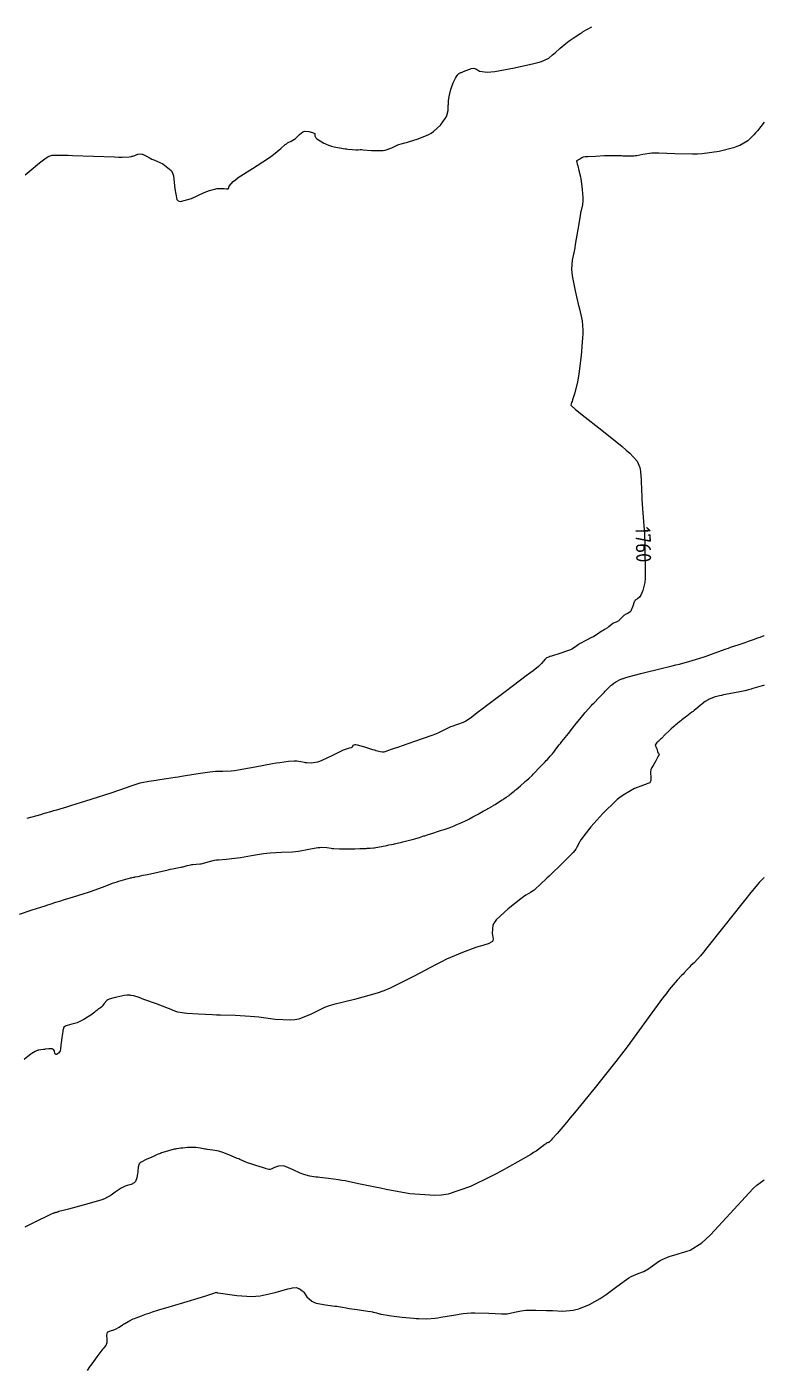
# Model space of a CAD drawing. Header units: millimetres. Extents: x 837477 to 838477, y 1189014 to 1191014.
# Drawn here: x 838292.8 to 838476.5, y 1190321.9 to 1190655.8 of the extents above; entities that cross this region are included whole.
import ezdxf

# ---------------------------------------------------------------- set-up
doc = ezdxf.new("R2010")
doc.units = ezdxf.units.MM
doc.header["$LTSCALE"] = 0.3
doc.layers.add('COTAS 10', color=252, linetype='Continuous', lineweight=9)
doc.styles.get("Standard").update_dxf_attribs({"font": 'isocp2.shx', "bigfont": '@extfont2.shx'})

msp = doc.modelspace()

# ---------------------------------------------------------------- linework, layer by layer
at = {"layer": 'COTAS 10'}
for points in [[(838292.394, 1190618.927), (838293.344, 1190619.765), (838295.949, 1190621.948), (838297.624, 1190623.168), (838297.988, 1190623.399), (838298.309, 1190623.582), (838299.107, 1190623.855), (838299.638, 1190623.838), (838299.79, 1190623.839), (838299.944, 1190623.842), (838300.518, 1190623.873), (838302.238, 1190623.86), (838303.114, 1190623.836), (838304.164, 1190623.803), (838309.401, 1190623.608), (838314.641, 1190623.422), (838315.693, 1190623.395), (838316.571, 1190623.378), (838318.302, 1190623.405), (838318.879, 1190623.524), (838319.03, 1190623.566), (838319.178, 1190623.612), (838319.679, 1190623.809), (838320.158, 1190624.001), (838320.291, 1190624.043), (838320.424, 1190624.081), (838320.907, 1190624.176), (838321.438, 1190624.139), (838321.601, 1190624.092), (838321.771, 1190624.03), (838322.446, 1190623.674), (838323.535, 1190623.089), (838323.966, 1190622.882), (838324.453, 1190622.656), (838326.681, 1190621.676), (838328.716, 1190620.055), (838329.081, 1190619.424), (838329.36, 1190618.714), (838329.652, 1190615.49), (838330.127, 1190612.84), (838330.522, 1190612.492), (838331.031, 1190612.31), (838333.821, 1190613.042), (838336.948, 1190614.529), (838337.67, 1190614.823), (838338.33, 1190615.065), (838340.192, 1190615.511), (838341.44, 1190615.566), (838341.712, 1190615.561), (838341.952, 1190615.547), (838342.551, 1190615.422), (838342.892, 1190615.424), (838342.968, 1190615.49), (838343.037, 1190615.584), (838343.22, 1190616.157), (838344.183, 1190617.293), (838344.744, 1190617.743), (838345.432, 1190618.25), (838348.98, 1190620.568), (838352.732, 1190622.966), (838353.549, 1190623.523), (838354.269, 1190624.035), (838356.071, 1190625.499), (838357.18, 1190626.494), (838357.465, 1190626.711), (838357.74, 1190626.901), (838358.65, 1190627.377), (838359.479, 1190627.81), (838359.702, 1190627.974), (838359.922, 1190628.158), (838360.693, 1190628.982), (838361.515, 1190629.679), (838361.767, 1190629.783), (838362.03, 1190629.848), (838363.069, 1190629.761), (838363.968, 1190629.475), (838364.143, 1190629.414), (838364.285, 1190629.362), (838364.533, 1190629.242), (838364.562, 1190629.109), (838364.568, 1190629.05), (838364.572, 1190628.98), (838364.578, 1190628.644), (838364.771, 1190628.209), (838364.893, 1190628.076), (838365.045, 1190627.938), (838365.843, 1190627.395), (838366.766, 1190626.882), (838366.998, 1190626.763), (838367.218, 1190626.655), (838367.926, 1190626.344), (838368.735, 1190626.096), (838369.02, 1190626.026), (838369.33, 1190625.957), (838370.668, 1190625.701), (838372.084, 1190625.471), (838372.444, 1190625.418), (838372.79, 1190625.369), (838373.921, 1190625.229), (838374.769, 1190625.16), (838374.936, 1190625.156), (838375.073, 1190625.158), (838375.323, 1190625.219), (838375.871, 1190625.255), (838376.197, 1190625.241), (838376.597, 1190625.216), (838378.672, 1190625.042), (838381.007, 1190624.992), (838381.573, 1190625.046), (838382.103, 1190625.129), (838383.724, 1190625.675), (838384.929, 1190626.278), (838385.197, 1190626.396), (838385.435, 1190626.494), (838386.059, 1190626.674), (838386.977, 1190626.887), (838387.401, 1190627.006), (838387.899, 1190627.151), (838390.312, 1190627.892), (838392.924, 1190628.971), (838393.547, 1190629.329), (838394.128, 1190629.713), (838395.864, 1190631.317), (838397.038, 1190632.953), (838397.264, 1190633.358), (838397.447, 1190633.742), (838397.75, 1190634.957), (838397.785, 1190636.002), (838397.799, 1190636.279), (838397.815, 1190636.551), (838397.89, 1190637.49), (838397.997, 1190638.369), (838398.034, 1190638.603), (838398.073, 1190638.833), (838398.242, 1190639.633), (838398.476, 1190640.442), (838398.557, 1190640.679), (838398.645, 1190640.921), (838399.019, 1190641.841), (838399.399, 1190642.672), (838399.49, 1190642.857), (838399.576, 1190643.024), (838399.834, 1190643.463), (838400.035, 1190643.742), (838400.084, 1190643.807), (838400.131, 1190643.867), (838400.275, 1190644.039), (838400.404, 1190644.161), (838400.44, 1190644.189), (838400.477, 1190644.215), (838400.611, 1190644.287), (838400.935, 1190644.419), (838401.091, 1190644.483), (838401.275, 1190644.558), (838402.181, 1190644.928), (838403.126, 1190645.293), (838403.334, 1190645.365), (838403.52, 1190645.424), (838404.001, 1190645.535), (838404.451, 1190645.44), (838404.617, 1190645.37), (838404.801, 1190645.281), (838405.616, 1190644.8), (838407.51, 1190644.55), (838408.374, 1190644.607), (838409.386, 1190644.719), (838414.266, 1190645.576), (838419.131, 1190646.688), (838420.133, 1190646.96), (838420.985, 1190647.217), (838422.816, 1190648.013), (838423.773, 1190648.818), (838424.075, 1190649.08), (838424.392, 1190649.359), (838425.668, 1190650.509), (838427.081, 1190651.715), (838427.485, 1190652.03), (838427.894, 1190652.337), (838429.415, 1190653.378), (838430.809, 1190654.252), (838431.137, 1190654.453), (838431.441, 1190654.637), (838432.328, 1190655.157), (838433.565, 1190655.844)], [(838476.514, 1190632.092), (838474.82, 1190629.919), (838474.365, 1190629.389), (838473.92, 1190628.897), (838472.397, 1190627.422), (838470.417, 1190626.269), (838469.684, 1190625.979), (838468.871, 1190625.701), (838465.268, 1190624.803), (838461.063, 1190624.208), (838459.871, 1190624.122), (838458.666, 1190624.07), (838454.215, 1190624.166), (838450.246, 1190624.341), (838449.345, 1190624.339), (838448.531, 1190624.315), (838446.308, 1190624.045), (838444.761, 1190623.723), (838444.373, 1190623.666), (838444.002, 1190623.623), (838442.809, 1190623.584), (838441.643, 1190623.631), (838441.289, 1190623.642), (838440.923, 1190623.652), (838439.486, 1190623.684), (838437.796, 1190623.679), (838437.269, 1190623.667), (838436.716, 1190623.651), (838434.508, 1190623.553), (838432.595, 1190623.448), (838432.23, 1190623.428), (838431.935, 1190623.412), (838431.461, 1190623.383), (838431.444, 1190623.377), (838431.437, 1190623.375), (838431.429, 1190623.373), (838431.392, 1190623.363), (838431.235, 1190623.284), (838431.151, 1190623.238), (838431.05, 1190623.181), (838430.541, 1190622.888), (838430.043, 1190622.595), (838429.949, 1190622.538), (838429.874, 1190622.492), (838429.761, 1190622.412), (838429.778, 1190622.354), (838429.785, 1190622.322), (838429.793, 1190622.283), (838429.83, 1190622.083), (838429.938, 1190621.614), (838429.991, 1190621.405), (838430.054, 1190621.162), (838430.363, 1190619.998), (838430.717, 1190618.428), (838430.808, 1190617.929), (838430.895, 1190617.402), (838431.185, 1190615.266), (838431.353, 1190613.27), (838431.363, 1190612.831), (838431.357, 1190612.442), (838431.206, 1190611.445), (838430.876, 1190610.091), (838430.757, 1190609.476), (838430.626, 1190608.757), (838430.057, 1190605.292), (838429.451, 1190601.605), (838429.297, 1190600.746), (838429.15, 1190599.957), (838428.671, 1190597.691), (838428.516, 1190595.423), (838428.573, 1190594.632), (838428.674, 1190593.771), (838429.399, 1190590.073), (838430.277, 1190586.397), (838430.475, 1190585.549), (838430.653, 1190584.775), (838431.129, 1190582.595), (838431.302, 1190580.229), (838431.288, 1190579.338), (838431.247, 1190578.345), (838430.875, 1190573.905), (838430.301, 1190569.375), (838430.132, 1190568.325), (838429.959, 1190567.363), (838429.3, 1190564.629), (838428.74, 1190562.851), (838428.629, 1190562.492), (838428.537, 1190562.192), (838428.367, 1190561.59), (838429.522, 1190560.488), (838430.267, 1190559.872), (838431.195, 1190559.122), (838436.081, 1190555.291), (838441.129, 1190551.242), (838442.161, 1190550.354), (838443.033, 1190549.568), (838444.86, 1190547.573), (838445.495, 1190546.049), (838445.616, 1190545.561), (838445.713, 1190545.043), (838445.868, 1190542.934), (838445.944, 1190540.116), (838445.991, 1190539.152), (838446.05, 1190538.109), (838446.217, 1190535.73), (838446.36, 1190533.675), (838446.662, 1190529.456), (838446.716, 1190528.547), (838446.757, 1190527.751), (838446.798, 1190525.813), (838446.774, 1190524.473), (838446.775, 1190524.054), (838446.779, 1190523.614), (838446.818, 1190521.854), (838446.86, 1190520.162), (838446.865, 1190519.765), (838446.868, 1190519.4), (838446.856, 1190518.342), (838446.744, 1190517.372), (838446.684, 1190517.062), (838446.611, 1190516.735), (838446.242, 1190515.404), (838445.763, 1190514.205), (838445.621, 1190513.961), (838445.475, 1190513.755), (838444.913, 1190513.329), (838444.381, 1190512.942), (838444.253, 1190512.762), (838444.134, 1190512.549), (838443.775, 1190511.515), (838443.397, 1190510.477), (838443.265, 1190510.261), (838443.122, 1190510.077), (838442.508, 1190509.672), (838441.848, 1190509.376), (838441.676, 1190509.261), (838441.509, 1190509.131), (838440.944, 1190508.54), (838440.416, 1190507.965), (838440.271, 1190507.844), (838440.128, 1190507.741), (838439.617, 1190507.51), (838439.112, 1190507.322), (838438.972, 1190507.247), (838438.832, 1190507.161), (838438.325, 1190506.766), (838437.8, 1190506.325), (838437.648, 1190506.21), (838437.493, 1190506.098), (838436.911, 1190505.718), (838436.355, 1190505.386), (838436.217, 1190505.305), (838436.086, 1190505.227), (838435.67, 1190504.983), (838435.294, 1190504.751), (838435.189, 1190504.681), (838435.084, 1190504.609), (838434.698, 1190504.328), (838434.063, 1190503.932), (838433.801, 1190503.787), (838433.501, 1190503.628), (838432.105, 1190502.924), (838430.7, 1190502.188), (838430.395, 1190502.008), (838430.126, 1190501.839), (838429.457, 1190501.312), (838428.604, 1190500.784), (838428.22, 1190500.612), (838427.771, 1190500.431), (838425.613, 1190499.684), (838423.535, 1190499.026), (838423.137, 1190498.899), (838422.816, 1190498.796), (838422.295, 1190498.626), (838422.215, 1190498.548), (838422.171, 1190498.503), (838422.117, 1190498.448), (838421.846, 1190498.165), (838421.516, 1190497.807), (838421.425, 1190497.705), (838421.334, 1190497.601), (838421.007, 1190497.216), (838420.7, 1190496.859), (838420.622, 1190496.774), (838420.546, 1190496.694), (838420.296, 1190496.453), (838418.932, 1190495.403), (838418.155, 1190494.814), (838417.203, 1190494.095), (838412.323, 1190490.419), (838407.285, 1190486.618), (838406.235, 1190485.82), (838405.335, 1190485.133), (838403.328, 1190483.571), (838402.202, 1190482.812), (838401.856, 1190482.631), (838401.496, 1190482.462), (838400.074, 1190481.956), (838398.687, 1190481.507), (838398.349, 1190481.373), (838398.03, 1190481.236), (838397.046, 1190480.707), (838395.35, 1190479.915), (838394.582, 1190479.611), (838393.686, 1190479.27), (838389.373, 1190477.735), (838385.14, 1190476.272), (838384.294, 1190475.977), (838383.59, 1190475.729), (838382.222, 1190475.231), (838381.737, 1190475.11), (838381.588, 1190475.1), (838381.434, 1190475.099), (838380.826, 1190475.183), (838379.852, 1190475.454), (838379.466, 1190475.572), (838379.03, 1190475.708), (838377.037, 1190476.355), (838375.158, 1190476.881), (838374.795, 1190476.94), (838374.499, 1190476.962), (838373.996, 1190476.733), (838373.823, 1190476.343), (838373.736, 1190476.264), (838373.632, 1190476.198), (838373.113, 1190476.065), (838372.065, 1190475.744), (838371.628, 1190475.559), (838371.126, 1190475.333), (838368.781, 1190474.173), (838366.319, 1190473.026), (838365.744, 1190472.81), (838365.215, 1190472.636), (838363.689, 1190472.374), (838362.541, 1190472.439), (838362.251, 1190472.472), (838361.972, 1190472.511), (838361.063, 1190472.708), (838360.088, 1190472.866), (838359.768, 1190472.881), (838359.426, 1190472.883), (838358.01, 1190472.788), (838355.783, 1190472.461), (838354.93, 1190472.316), (838353.974, 1190472.149), (838349.668, 1190471.352), (838345.413, 1190470.613), (838344.49, 1190470.482), (838343.677, 1190470.383), (838341.658, 1190470.293), (838339.824, 1190470.257), (838339.127, 1190470.193), (838338.348, 1190470.105), (838334.851, 1190469.592), (838331.286, 1190469.009), (838330.464, 1190468.877), (838329.715, 1190468.759), (838327.604, 1190468.438), (838325.933, 1190468.2), (838325.46, 1190468.134), (838324.982, 1190468.067), (838323.218, 1190467.824), (838321.436, 1190467.491), (838320.947, 1190467.367), (838320.459, 1190467.23), (838318.71, 1190466.62), (838316.119, 1190465.686), (838315.099, 1190465.345), (838313.949, 1190464.967), (838308.703, 1190463.301), (838303.678, 1190461.742), (838302.666, 1190461.431), (838301.819, 1190461.173), (838300.132, 1190460.678), (838299.533, 1190460.518), (838299.373, 1190460.471), (838299.215, 1190460.423), (838298.662, 1190460.241), (838297.43, 1190459.868), (838296.843, 1190459.699), (838296.149, 1190459.502), (838292.757, 1190458.556)], [(838290.963, 1190434.715), (838294.134, 1190435.778), (838297.322, 1190436.817), (838298.006, 1190437.04), (838298.604, 1190437.234), (838300.044, 1190437.699), (838301.252, 1190438.073), (838301.703, 1190438.21), (838302.205, 1190438.361), (838304.438, 1190439.028), (838307.104, 1190439.869), (838307.878, 1190440.129), (838308.668, 1190440.402), (838311.652, 1190441.489), (838314.416, 1190442.499), (838315.068, 1190442.724), (838315.67, 1190442.925), (838317.435, 1190443.454), (838318.607, 1190443.754), (838318.835, 1190443.811), (838319.022, 1190443.858), (838319.351, 1190443.931), (838319.562, 1190443.963), (838319.675, 1190443.984), (838319.811, 1190444.009), (838320.497, 1190444.142), (838321.757, 1190444.409), (838322.255, 1190444.519), (838322.818, 1190444.644), (838325.388, 1190445.224), (838327.968, 1190445.799), (838328.537, 1190445.92), (838329.043, 1190446.025), (838330.344, 1190446.267), (838331.254, 1190446.435), (838331.512, 1190446.493), (838331.773, 1190446.555), (838332.74, 1190446.823), (838333.685, 1190447.059), (838333.931, 1190447.102), (838334.172, 1190447.136), (838334.988, 1190447.176), (838335.913, 1190447.25), (838336.222, 1190447.305), (838336.554, 1190447.375), (838337.946, 1190447.75), (838339.572, 1190448.146), (838340.052, 1190448.229), (838340.545, 1190448.3), (838342.43, 1190448.458), (838344.604, 1190448.647), (838345.277, 1190448.737), (838345.983, 1190448.844), (838348.79, 1190449.367), (838351.763, 1190449.874), (838352.572, 1190449.97), (838353.375, 1190450.048), (838356.228, 1190450.17), (838358.985, 1190450.281), (838359.729, 1190450.352), (838360.464, 1190450.441), (838363.049, 1190450.905), (838365.279, 1190451.323), (838365.79, 1190451.382), (838366.256, 1190451.416), (838367.557, 1190451.336), (838368.643, 1190451.139), (838368.975, 1190451.1), (838369.319, 1190451.068), (838370.672, 1190451.008), (838371.942, 1190450.992), (838372.235, 1190450.988), (838372.502, 1190450.984), (838373.253, 1190450.972), (838373.995, 1190450.977), (838374.256, 1190450.985), (838374.541, 1190450.995), (838375.773, 1190451.054), (838377.013, 1190451.119), (838377.304, 1190451.132), (838377.573, 1190451.144), (838378.352, 1190451.171), (838379.161, 1190451.247), (838379.448, 1190451.289), (838379.763, 1190451.34), (838381.126, 1190451.603), (838382.449, 1190451.879), (838382.738, 1190451.939), (838382.994, 1190451.991), (838383.641, 1190452.118), (838384.121, 1190452.212), (838384.272, 1190452.242), (838384.431, 1190452.275), (838385.07, 1190452.41), (838385.909, 1190452.6), (838386.193, 1190452.667), (838386.501, 1190452.74), (838387.802, 1190453.056), (838389.122, 1190453.397), (838389.442, 1190453.486), (838389.743, 1190453.572), (838390.662, 1190453.862), (838391.469, 1190454.135), (838391.698, 1190454.211), (838391.93, 1190454.286), (838392.79, 1190454.557), (838393.678, 1190454.834), (838393.928, 1190454.914), (838394.18, 1190454.994), (838395.104, 1190455.296), (838396.115, 1190455.635), (838396.421, 1190455.74), (838396.739, 1190455.849), (838397.982, 1190456.283), (838399.271, 1190456.763), (838399.617, 1190456.9), (838399.959, 1190457.04), (838401.155, 1190457.564), (838402.288, 1190458.104), (838402.59, 1190458.254), (838402.887, 1190458.405), (838403.919, 1190458.951), (838404.926, 1190459.505), (838405.207, 1190459.66), (838405.49, 1190459.817), (838406.523, 1190460.39), (838407.453, 1190460.911), (838407.672, 1190461.035), (838407.873, 1190461.149), (838408.461, 1190461.487), (838409.036, 1190461.831), (838409.231, 1190461.949), (838409.44, 1190462.077), (838410.322, 1190462.624), (838411.214, 1190463.185), (838411.431, 1190463.322), (838411.633, 1190463.451), (838412.254, 1190463.851), (838412.783, 1190464.217), (838412.928, 1190464.324), (838413.072, 1190464.433), (838413.587, 1190464.85), (838414.232, 1190465.4), (838414.458, 1190465.593), (838414.705, 1190465.804), (838415.766, 1190466.714), (838416.828, 1190467.631), (838417.075, 1190467.847), (838417.301, 1190468.046), (838417.95, 1190468.627), (838418.665, 1190469.32), (838418.934, 1190469.589), (838419.233, 1190469.892), (838420.566, 1190471.267), (838421.906, 1190472.668), (838422.209, 1190472.988), (838422.482, 1190473.278), (838423.223, 1190474.077), (838423.773, 1190474.713), (838423.926, 1190474.899), (838424.08, 1190475.09), (838424.636, 1190475.816), (838425.447, 1190476.884), (838425.762, 1190477.29), (838426.115, 1190477.743), (838427.715, 1190479.778), (838429.339, 1190481.83), (838429.708, 1190482.295), (838430.042, 1190482.713), (838430.953, 1190483.85), (838431.63, 1190484.669), (838431.816, 1190484.888), (838432.001, 1190485.103), (838432.661, 1190485.849), (838433.474, 1190486.724), (838433.754, 1190487.02), (838434.06, 1190487.34), (838435.363, 1190488.689), (838436.631, 1190489.99), (838436.914, 1190490.28), (838437.167, 1190490.54), (838437.835, 1190491.221), (838438.312, 1190491.679), (838438.444, 1190491.798), (838438.577, 1190491.913), (838439.06, 1190492.298), (838439.57, 1190492.641), (838439.721, 1190492.73), (838439.875, 1190492.816), (838440.467, 1190493.103), (838441.081, 1190493.353), (838441.25, 1190493.416), (838441.419, 1190493.475), (838442.022, 1190493.666), (838444.205, 1190494.289), (838445.795, 1190494.706), (838446.405, 1190494.857), (838447.089, 1190495.023), (838450.173, 1190495.752), (838453.623, 1190496.59), (838454.537, 1190496.825), (838455.435, 1190497.061), (838458.529, 1190497.923), (838461.333, 1190498.781), (838462.046, 1190499.015), (838462.733, 1190499.247), (838464.988, 1190500.071), (838467.03, 1190500.844), (838467.582, 1190501.043), (838468.13, 1190501.236), (838470.061, 1190501.882), (838471.796, 1190502.449), (838472.22, 1190502.592), (838472.619, 1190502.729), (838473.856, 1190503.176), (838474.918, 1190503.573), (838475.207, 1190503.679), (838475.494, 1190503.784), (838476.511, 1190504.148), (838476.514, 1190504.149)], [(838476.514, 1190491.777), (838476.332, 1190491.719), (838476.033, 1190491.626), (838474.844, 1190491.277), (838473.722, 1190490.956), (838473.466, 1190490.882), (838473.234, 1190490.813), (838472.591, 1190490.617), (838471.693, 1190490.399), (838471.3, 1190490.316), (838470.843, 1190490.224), (838468.671, 1190489.812), (838466.388, 1190489.364), (838465.862, 1190489.249), (838465.382, 1190489.138), (838464.032, 1190488.773), (838463.048, 1190488.4), (838462.8, 1190488.284), (838462.561, 1190488.164), (838461.786, 1190487.686), (838461.075, 1190487.149), (838460.876, 1190486.992), (838460.677, 1190486.83), (838459.954, 1190486.217), (838459.094, 1190485.496), (838458.809, 1190485.267), (838458.504, 1190485.026), (838457.234, 1190484.05), (838456.02, 1190483.126), (838455.751, 1190482.918), (838455.51, 1190482.731), (838454.883, 1190482.228), (838454.462, 1190481.876), (838454.351, 1190481.784), (838454.243, 1190481.694), (838453.876, 1190481.39), (838453.356, 1190480.923), (838453.153, 1190480.73), (838452.924, 1190480.511), (838451.88, 1190479.49), (838450.893, 1190478.516), (838450.7, 1190478.326), (838450.541, 1190478.17), (838450.258, 1190477.894), (838450.202, 1190477.848), (838450.187, 1190477.837), (838450.173, 1190477.827), (838450.123, 1190477.796), (838450.073, 1190477.767), (838450.043, 1190477.749), (838449.986, 1190477.714), (838449.888, 1190477.627), (838449.847, 1190477.585), (838449.8, 1190477.535), (838449.582, 1190477.293), (838449.395, 1190477.025), (838449.369, 1190476.959), (838449.354, 1190476.898), (838449.391, 1190476.707), (838449.503, 1190476.508), (838449.535, 1190476.441), (838449.568, 1190476.369), (838449.692, 1190476.069), (838449.806, 1190475.741), (838449.833, 1190475.653), (838449.857, 1190475.565), (838449.927, 1190475.257), (838450.016, 1190475.004), (838450.052, 1190474.951), (838450.094, 1190474.905), (838450.287, 1190474.802), (838450.304, 1190474.488), (838450.236, 1190474.309), (838450.135, 1190474.092), (838449.505, 1190472.974), (838448.81, 1190471.791), (838448.667, 1190471.532), (838448.547, 1190471.302), (838448.293, 1190470.718), (838448.215, 1190470.203), (838448.206, 1190470.017), (838448.201, 1190469.812), (838448.226, 1190468.914), (838448.227, 1190468.073), (838448.207, 1190467.904), (838448.179, 1190467.763), (838448.005, 1190467.484), (838447.286, 1190467.197), (838446.915, 1190467.051), (838446.469, 1190466.876), (838444.237, 1190466.003), (838441.367, 1190464.403), (838440.519, 1190463.769), (838439.918, 1190463.275), (838439.649, 1190463.053), (838436.313, 1190459.78), (838433.357, 1190456.456), (838432.725, 1190455.708), (838432.174, 1190455.036), (838430.861, 1190453.229), (838430.188, 1190452.077), (838430.042, 1190451.818), (838429.913, 1190451.584), (838429.589, 1190450.952), (838428.897, 1190450.078), (838428.535, 1190449.692), (838428.1, 1190449.243), (838425.913, 1190447.101), (838423.493, 1190444.78), (838422.911, 1190444.219), (838422.366, 1190443.693), (838420.714, 1190442.087), (838419.482, 1190440.955), (838419.202, 1190440.728), (838418.948, 1190440.538), (838418.252, 1190440.165), (838417.082, 1190439.461), (838416.53, 1190439.063), (838415.879, 1190438.577), (838412.703, 1190436.088), (838409.769, 1190433.284), (838409.27, 1190432.599), (838408.908, 1190431.954), (838408.731, 1190429.957), (838409.007, 1190428.493), (838408.93, 1190428.184), (838408.787, 1190427.917), (838407.714, 1190427.301), (838405.821, 1190426.771), (838405.16, 1190426.558), (838404.44, 1190426.316), (838401.345, 1190425.203), (838397.373, 1190423.497), (838396.1, 1190422.882), (838394.751, 1190422.204), (838389.256, 1190419.242), (838383.337, 1190416.313), (838381.721, 1190415.657), (838380.116, 1190415.068), (838374.402, 1190413.5), (838369.309, 1190412.253), (838368.094, 1190411.866), (838366.965, 1190411.461), (838363.595, 1190409.85), (838360.516, 1190408.592), (838359.57, 1190408.41), (838358.584, 1190408.301), (838354.685, 1190408.506), (838350.62, 1190409.065), (838349.528, 1190409.178), (838348.451, 1190409.272), (838344.685, 1190409.462), (838341.052, 1190409.56), (838340.059, 1190409.597), (838339.071, 1190409.637), (838335.55, 1190409.816), (838332.641, 1190410.02), (838332.039, 1190410.076), (838331.525, 1190410.133), (838330.404, 1190410.335), (838329.251, 1190410.768), (838328.718, 1190410.969), (838328.091, 1190411.206), (838325.053, 1190412.358), (838321.973, 1190413.504), (838321.32, 1190413.738), (838320.754, 1190413.936), (838319.428, 1190414.349), (838318.712, 1190414.485), (838318.53, 1190414.509), (838318.354, 1190414.526), (838317.776, 1190414.538), (838316.998, 1190414.438), (838316.695, 1190414.385), (838316.355, 1190414.321), (838314.813, 1190414), (838313.301, 1190413.533), (838312.979, 1190413.376), (838312.7, 1190413.208), (838312.044, 1190412.504), (838311.676, 1190411.859), (838311.578, 1190411.729), (838311.482, 1190411.619), (838311.152, 1190411.394), (838310.811, 1190411.241), (838310.709, 1190411.177), (838310.603, 1190411.103), (838310.193, 1190410.758), (838309.738, 1190410.358), (838309.604, 1190410.25), (838309.467, 1190410.143), (838308.944, 1190409.768), (838308.316, 1190409.353), (838308.112, 1190409.221), (838307.934, 1190409.106), (838307.896, 1190409.082), (838307.008, 1190408.518), (838305.952, 1190407.957), (838305.629, 1190407.82), (838305.293, 1190407.691), (838303.969, 1190407.289), (838302.808, 1190406.96), (838302.574, 1190406.877), (838302.379, 1190406.797), (838301.989, 1190406.536), (838301.83, 1190406.008), (838301.779, 1190405.759), (838301.725, 1190405.467), (838301.506, 1190404.042), (838301.313, 1190402.561), (838301.275, 1190402.233), (838301.243, 1190401.941), (838301.186, 1190401.184), (838301.104, 1190400.704), (838301.057, 1190400.587), (838300.999, 1190400.477), (838300.704, 1190400.137), (838300.396, 1190399.899), (838300.329, 1190399.854), (838300.272, 1190399.818), (838300.133, 1190399.762), (838300.05, 1190399.768), (838300.026, 1190399.77), (838300.003, 1190399.773), (838299.918, 1190399.79), (838299.831, 1190399.924), (838299.806, 1190400.001), (838299.781, 1190400.097), (838299.688, 1190400.587), (838299.416, 1190401.046), (838299.278, 1190401.121), (838299.112, 1190401.174), (838298.289, 1190401.178), (838297.373, 1190401.053), (838297.149, 1190401.024), (838296.937, 1190400.998), (838296.281, 1190400.926), (838295.71, 1190400.83), (838295.552, 1190400.789), (838295.394, 1190400.741), (838294.827, 1190400.516), (838294.06, 1190400.053), (838293.777, 1190399.856), (838293.463, 1190399.628), (838292.075, 1190398.553)], [(838476.514, 1190443.876), (838475.286, 1190442.63), (838472.835, 1190439.7), (838471.93, 1190438.58), (838470.927, 1190437.327), (838466.487, 1190431.69), (838462.258, 1190426.341), (838461.388, 1190425.27), (838460.648, 1190424.376), (838459.063, 1190422.627), (838458.352, 1190422.009), (838458.163, 1190421.828), (838457.978, 1190421.642), (838457.336, 1190420.937), (838456.575, 1190420.083), (838456.315, 1190419.804), (838456.033, 1190419.507), (838454.834, 1190418.281), (838452.851, 1190415.928), (838452.074, 1190414.921), (838451.199, 1190413.76), (838447.216, 1190408.281), (838442.387, 1190401.707), (838440.978, 1190399.856), (838439.538, 1190397.99), (838434.078, 1190391.141), (838429.231, 1190385.227), (838428.178, 1190383.952), (838427.249, 1190382.833), (838424.938, 1190380.101), (838423.704, 1190378.717), (838423.454, 1190378.448), (838423.245, 1190378.23), (838422.821, 1190377.855), (838422.662, 1190377.806), (838422.578, 1190377.78), (838422.433, 1190377.734), (838422.147, 1190377.552), (838422.017, 1190377.453), (838421.864, 1190377.333), (838421.127, 1190376.727), (838419.665, 1190375.701), (838419.055, 1190375.316), (838418.356, 1190374.888), (838415.092, 1190372.981), (838410.949, 1190370.71), (838409.697, 1190370.052), (838408.398, 1190369.382), (838403.326, 1190366.858), (838397.744, 1190364.995), (838396.124, 1190364.742), (838394.472, 1190364.603), (838388.234, 1190365.047), (838382.346, 1190366.155), (838380.914, 1190366.435), (838379.567, 1190366.702), (838375.42, 1190367.566), (838372.087, 1190368.245), (838371.253, 1190368.395), (838370.459, 1190368.528), (838367.913, 1190368.875), (838365.806, 1190369.11), (838365.288, 1190369.174), (838364.798, 1190369.237), (838363.266, 1190369.461), (838361.812, 1190369.837), (838361.372, 1190369.997), (838360.915, 1190370.182), (838359.127, 1190371.048), (838357.422, 1190371.813), (838357.017, 1190371.934), (838356.641, 1190372.014), (838355.526, 1190371.975), (838354.705, 1190371.687), (838354.516, 1190371.611), (838354.343, 1190371.537), (838353.852, 1190371.284), (838353.397, 1190371.139), (838353.246, 1190371.134), (838353.085, 1190371.143), (838352.412, 1190371.299), (838352.241, 1190371.356), (838351.525, 1190371.594), (838351.229, 1190371.69), (838350.91, 1190371.792), (838349.575, 1190372.214), (838348.308, 1190372.62), (838348.032, 1190372.712), (838347.788, 1190372.796), (838347.178, 1190373.026), (838346.818, 1190373.182), (838346.732, 1190373.22), (838346.412, 1190373.36), (838345.849, 1190373.606), (838345.565, 1190373.729), (838345.225, 1190373.877), (838343.534, 1190374.609), (838341.613, 1190375.355), (838341.128, 1190375.51), (838340.662, 1190375.643), (838339.15, 1190375.939), (838337.83, 1190376.104), (838337.487, 1190376.154), (838337.152, 1190376.206), (838336.023, 1190376.41), (838334.885, 1190376.563), (838334.545, 1190376.584), (838334.195, 1190376.594), (838332.839, 1190376.551), (838331.631, 1190376.461), (838331.374, 1190376.441), (838331.15, 1190376.424), (838330.62, 1190376.381), (838330.047, 1190376.27), (838329.796, 1190376.209), (838329.504, 1190376.136), (838328.118, 1190375.762), (838326.681, 1190375.338), (838326.357, 1190375.232), (838326.065, 1190375.131), (838325.279, 1190374.81), (838324.505, 1190374.454), (838324.221, 1190374.331), (838323.907, 1190374.198), (838322.521, 1190373.632), (838321.247, 1190372.942), (838321.004, 1190372.732), (838320.809, 1190372.513), (838320.5, 1190371.652), (838320.453, 1190370.697), (838320.424, 1190370.419), (838320.387, 1190370.134), (838320.192, 1190369.057), (838319.822, 1190368.124), (838319.674, 1190367.931), (838319.507, 1190367.766), (838318.739, 1190367.404), (838317.82, 1190367.147), (838317.557, 1190367.048), (838317.29, 1190366.938), (838316.296, 1190366.438), (838315.292, 1190365.817), (838315.02, 1190365.63), (838314.75, 1190365.436), (838313.793, 1190364.682), (838312.155, 1190363.816), (838311.456, 1190363.552), (838310.65, 1190363.278), (838306.851, 1190362.201), (838303.182, 1190361.261), (838302.458, 1190361.073), (838301.86, 1190360.916), (838300.754, 1190360.612), (838300.489, 1190360.52), (838300.422, 1190360.497), (838300.356, 1190360.476), (838300.141, 1190360.409), (838299.954, 1190360.355), (838299.907, 1190360.341), (838299.862, 1190360.328), (838299.714, 1190360.287), (838299.585, 1190360.253), (838299.551, 1190360.245), (838299.518, 1190360.238), (838299.405, 1190360.214), (838298.707, 1190359.896), (838298.305, 1190359.703), (838297.813, 1190359.464), (838295.282, 1190358.223), (838292.243, 1190356.77)], [(838307.912, 1190320.996), (838308.507, 1190321.931), (838308.751, 1190322.283), (838309.028, 1190322.675), (838310.311, 1190324.428), (838311.553, 1190326.078), (838311.803, 1190326.406), (838312.013, 1190326.677), (838312.435, 1190327.188), (838312.581, 1190327.407), (838312.617, 1190327.493), (838312.651, 1190327.591), (838312.759, 1190328.039), (838312.81, 1190328.611), (838312.808, 1190328.787), (838312.8, 1190328.972), (838312.711, 1190329.702), (838312.768, 1190330.362), (838312.851, 1190330.501), (838312.962, 1190330.622), (838313.608, 1190330.902), (838314.445, 1190331.142), (838314.678, 1190331.237), (838314.912, 1190331.345), (838315.76, 1190331.837), (838316.649, 1190332.411), (838316.908, 1190332.571), (838317.174, 1190332.73), (838318.18, 1190333.308), (838319.3, 1190333.871), (838319.637, 1190334.022), (838319.985, 1190334.171), (838321.339, 1190334.688), (838322.63, 1190335.143), (838322.938, 1190335.252), (838323.224, 1190335.354), (838324.081, 1190335.661), (838325.71, 1190336.177), (838326.484, 1190336.41), (838327.397, 1190336.683), (838331.86, 1190337.996), (838336.281, 1190339.304), (838337.167, 1190339.573), (838337.907, 1190339.803), (838339.362, 1190340.298), (838339.776, 1190340.471), (838339.86, 1190340.498), (838339.932, 1190340.516), (838340.08, 1190340.503), (838340.147, 1190340.443), (838340.167, 1190340.431), (838340.187, 1190340.42), (838340.267, 1190340.396), (838341.057, 1190340.283), (838345.089, 1190339.706), (838348.805, 1190339.501), (838349.842, 1190339.559), (838350.882, 1190339.667), (838354.669, 1190340.468), (838357.799, 1190341.337), (838358.425, 1190341.488), (838358.947, 1190341.599), (838359.964, 1190341.675), (838360.316, 1190341.505), (838360.418, 1190341.461), (838360.523, 1190341.418), (838360.919, 1190341.275), (838361.422, 1190340.907), (838361.595, 1190340.723), (838361.782, 1190340.504), (838362.578, 1190339.413), (838363.833, 1190338.292), (838364.309, 1190338.053), (838364.841, 1190337.844), (838367.229, 1190337.35), (838369.55, 1190337.089), (838370.041, 1190337.028), (838370.465, 1190336.972), (838371.447, 1190336.811), (838372.345, 1190336.639), (838372.715, 1190336.577), (838373.139, 1190336.507), (838375.111, 1190336.202), (838377.78, 1190335.8), (838378.511, 1190335.69), (838378.94, 1190335.608), (838379.088, 1190335.575), (838379.249, 1190335.537), (838379.936, 1190335.362), (838380.658, 1190335.174), (838380.841, 1190335.128), (838381.017, 1190335.084), (838381.59, 1190334.949), (838382.627, 1190334.785), (838383.096, 1190334.724), (838383.643, 1190334.655), (838386.274, 1190334.351), (838389.138, 1190334.074), (838389.833, 1190334.022), (838390.485, 1190333.982), (838392.484, 1190333.929), (838394.538, 1190334.079), (838395.225, 1190334.167), (838395.963, 1190334.276), (838399.056, 1190334.837), (838401.519, 1190335.189), (838402.503, 1190335.329), (838403.465, 1190335.395), (838404.43, 1190335.431), (838407.941, 1190335.303), (838411.063, 1190335.138), (838411.783, 1190335.15), (838412.44, 1190335.186), (838414.292, 1190335.524), (838415.983, 1190335.912), (838416.539, 1190335.979), (838417.133, 1190336.029), (838419.596, 1190336.066), (838422.277, 1190335.986), (838423.008, 1190335.962), (838423.735, 1190335.938), (838426.323, 1190335.844), (838428.898, 1190336.034), (838429.617, 1190336.188), (838430.34, 1190336.387), (838432.971, 1190337.473), (838435.628, 1190338.993), (838436.366, 1190339.466), (838437.105, 1190339.962), (838439.785, 1190341.939), (838442.23, 1190343.725), (838442.822, 1190344.101), (838443.377, 1190344.424), (838445.073, 1190345.164), (838446.51, 1190345.713), (838446.902, 1190345.917), (838447.292, 1190346.143), (838448.677, 1190347.148), (838450.149, 1190348.194), (838450.593, 1190348.447), (838451.053, 1190348.684), (838452.848, 1190349.404), (838454.806, 1190350.03), (838455.368, 1190350.207), (838455.94, 1190350.386), (838458.081, 1190351.047), (838460.951, 1190352.845), (838461.983, 1190353.741), (838463.117, 1190354.81), (838468.07, 1190360.11), (838472.804, 1190365.329), (838473.799, 1190366.347), (838474.659, 1190367.18), (838476.514, 1190368.565)]]:
    msp.add_lwpolyline(points, dxfattribs=at)

# ---------------------------------------------------------------- texts
at = {"layer": 'COTAS 10', "insert": (838444.4, 1190531.23), "char_height": 3.8, "attachment_point": 7, "rotation": 271.31448}
msp.add_mtext('1760', dxfattribs=at)

doc.saveas('drawing.dxf')
